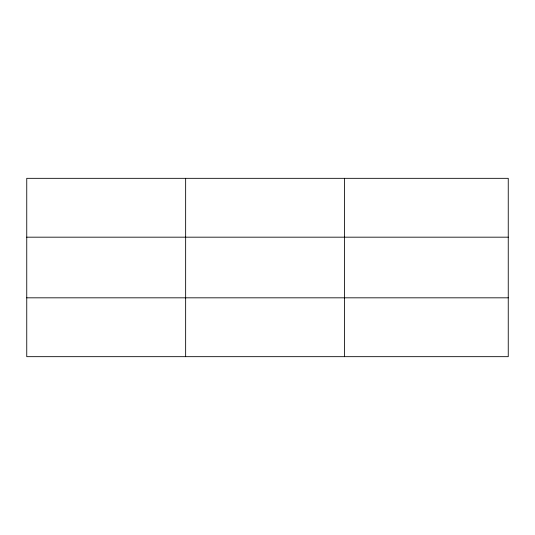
<?xml version="1.0" encoding="UTF-8"?>
<svg xmlns="http://www.w3.org/2000/svg" width="535" height="535" viewBox="0 0 535 535"><rect width="100%" height="100%" fill="white"/><g stroke="black" fill="none" stroke-linecap="round" stroke-linejoin="round"><path stroke-width="0.8" d="M185.645 356.671L185.645 178.329M344.54 356.671L344.54 178.329M508.25 237.179L508.25 178.329L26.75 178.329L26.75 356.671L508.25 356.671L508.25 237.179L26.75 237.179M26.75 297.821L508.25 297.821"/></g></svg>
